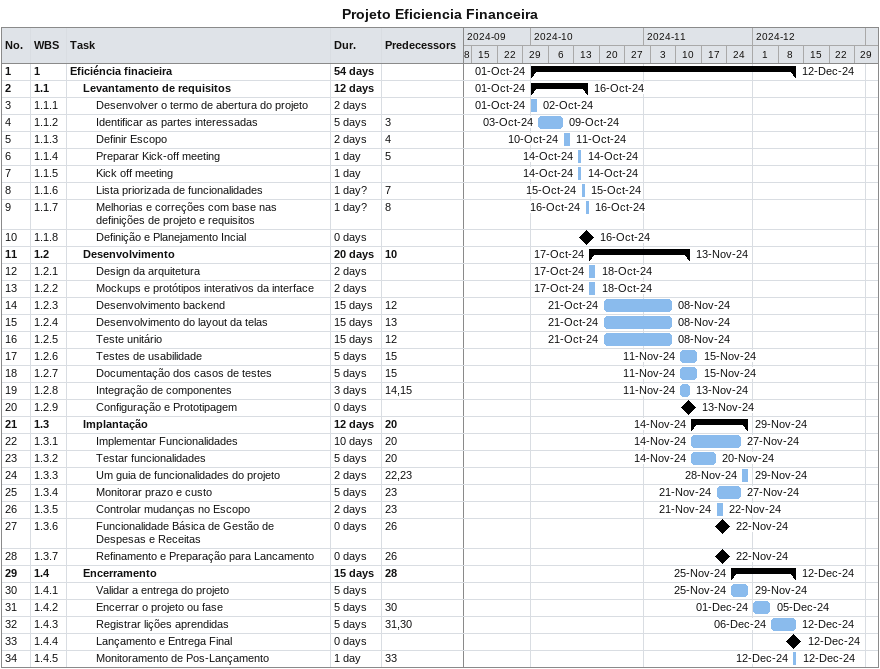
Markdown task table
Projeto Eficiencia Financeira

| ID | WBS | Task | Duration | Start | Finish | Predecessors |
|---|---|---|---|---|---|---|
| 1 | 1 | **Eficiéncia finacieira** | 54d | 2024-10-01 | 2024-12-12 |  |
| 2 | 1.1 | **Levantamento de requisitos** | 12d | 2024-10-01 | 2024-10-16 |  |
| 3 | 1.1.1 | Desenvolver o termo de abertura do projeto | 2d | 2024-10-01 | 2024-10-02 |  |
| 4 | 1.1.2 | Identificar as partes interessadas | 5d | 2024-10-03 | 2024-10-09 | 3 |
| 5 | 1.1.3 | Definir Escopo | 2d | 2024-10-10 | 2024-10-11 | 4 |
| 6 | 1.1.4 | Preparar Kick-off meeting | 1d | 2024-10-14 | 2024-10-14 | 5 |
| 7 | 1.1.5 | Kick off meeting | 1d | 2024-10-14 | 2024-10-14 |  |
| 8 | 1.1.6 | Lista priorizada de funcionalidades | 1d? | 2024-10-15 | 2024-10-15 | 7 |
| 9 | 1.1.7 | Melhorias e correções com base nas definições de projeto e requisitos | 1d? | 2024-10-16 | 2024-10-16 | 8 |
| 10 | 1.1.8 | Definição e Planejamento Incial | 0d | 2024-10-16 | 2024-10-16 |  |
| 11 | 1.2 | **Desenvolvimento** | 20d | 2024-10-17 | 2024-11-13 | 10 |
| 12 | 1.2.1 | Design da arquitetura | 2d | 2024-10-17 | 2024-10-18 |  |
| 13 | 1.2.2 | Mockups e protótipos interativos da interface | 2d | 2024-10-17 | 2024-10-18 |  |
| 14 | 1.2.3 | Desenvolvimento backend | 15d | 2024-10-21 | 2024-11-08 | 12 |
| 15 | 1.2.4 | Desenvolvimento do layout da telas | 15d | 2024-10-21 | 2024-11-08 | 13 |
| 16 | 1.2.5 | Teste unitário | 15d | 2024-10-21 | 2024-11-08 | 12 |
| 17 | 1.2.6 | Testes de usabilidade | 5d | 2024-11-11 | 2024-11-15 | 15 |
| 18 | 1.2.7 | Documentação dos casos de testes | 5d | 2024-11-11 | 2024-11-15 | 15 |
| 19 | 1.2.8 | Integração de componentes | 3d | 2024-11-11 | 2024-11-13 | 14, 15 |
| 20 | 1.2.9 | Configuração e Prototipagem | 0d | 2024-11-13 | 2024-11-13 |  |
| 21 | 1.3 | **Implantação** | 12d | 2024-11-14 | 2024-11-29 | 20 |
| 22 | 1.3.1 | Implementar Funcionalidades | 10d | 2024-11-14 | 2024-11-27 | 20 |
| 23 | 1.3.2 | Testar funcionalidades | 5d | 2024-11-14 | 2024-11-20 | 20 |
| 24 | 1.3.3 | Um guia de funcionalidades do projeto | 2d | 2024-11-28 | 2024-11-29 | 22, 23 |
| 25 | 1.3.4 | Monitorar prazo e custo | 5d | 2024-11-21 | 2024-11-27 | 23 |
| 26 | 1.3.5 | Controlar mudanças no Escopo | 2d | 2024-11-21 | 2024-11-22 | 23 |
| 27 | 1.3.6 | Funcionalidade Básica de Gestão de Despesas e Receitas | 0d | 2024-11-22 | 2024-11-22 | 26 |
| 28 | 1.3.7 | Refinamento e Preparação para Lancamento | 0d | 2024-11-22 | 2024-11-22 | 26 |
| 29 | 1.4 | **Encerramento** | 15d | 2024-11-25 | 2024-12-12 | 28 |
| 30 | 1.4.1 | Validar a entrega do projeto | 5d | 2024-11-25 | 2024-11-29 |  |
| 31 | 1.4.2 | Encerrar o projeto ou fase | 5d | 2024-12-01 | 2024-12-05 | 30 |
| 32 | 1.4.3 | Registrar lições aprendidas | 5d | 2024-12-06 | 2024-12-12 | 31, 30 |
| 33 | 1.4.4 | Lançamento e Entrega Final | 0d | 2024-12-12 | 2024-12-12 |  |
| 34 | 1.4.5 | Monitoramento de Pos-Lançamento | 1d | 2024-12-12 | 2024-12-12 | 33 |
